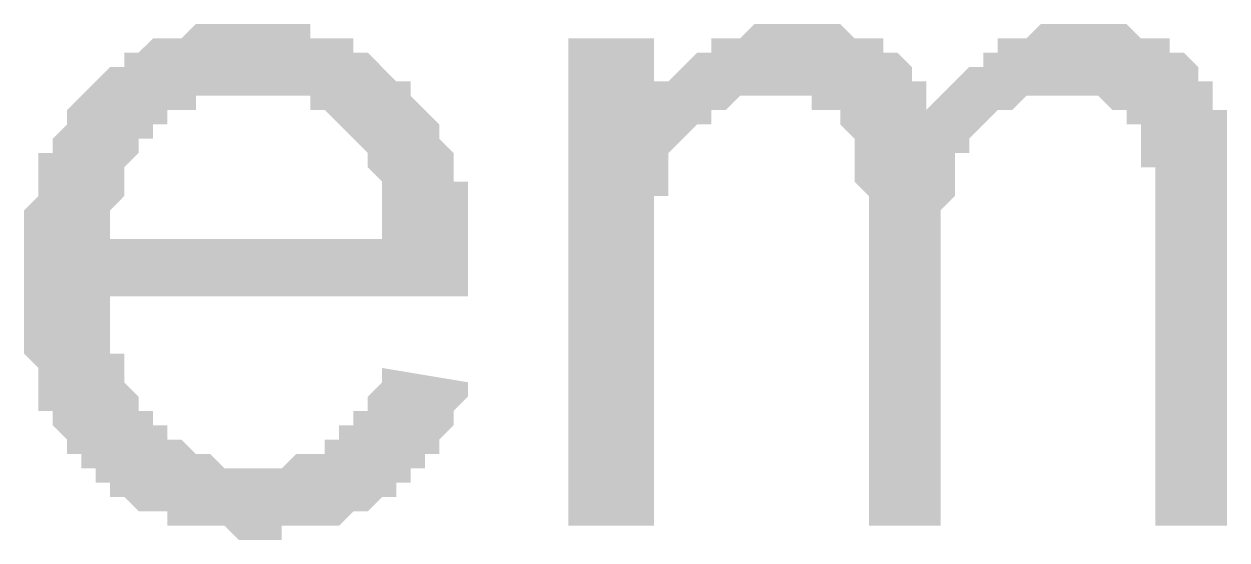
# Model space of a CAD drawing. Header units: millimetres. Extents: x 3949 to 6037, y -1956 to 1273.
# Drawn here: x 4952.861 to 4956.962, y -1657.753 to -1655.995 of the extents above; entities that cross this region are included whole.
import ezdxf

# ---------------------------------------------------------------- set-up
doc = ezdxf.new("R2010")
doc.units = ezdxf.units.MM
doc.layers.add('PADRÃO DE ENTRADA', color=7, linetype='Continuous', lineweight=0)

msp = doc.modelspace()

# ---------------------------------------------------------------- hatches: boundary and pattern name
at = {"layer": 'PADRÃO DE ENTRADA', "transparency": 33554559}
h = msp.add_hatch(color=7, dxfattribs=at)
h.paths.add_polyline_path([(4954.0817, -1657.1669), (4954.3746, -1657.2157), (4954.3746, -1657.2157), (4954.3746, -1657.2645), (4954.3258, -1657.3134), (4954.3258, -1657.3134), (4954.3258, -1657.3622), (4954.3258, -1657.3622), (4954.277, -1657.411), (4954.277, -1657.411), (4954.277, -1657.4598), (4954.2281, -1657.4598), (4954.2281, -1657.5086), (4954.1793, -1657.5086), (4954.1793, -1657.5575), (4954.1305, -1657.5575), (4954.1305, -1657.6063), (4954.1305, -1657.6063), (4954.0817, -1657.6063), (4954.0817, -1657.6063), (4954.0329, -1657.6551), (4954.0329, -1657.6551), (4953.984, -1657.6551), (4953.984, -1657.6551), (4953.9352, -1657.7039), (4953.9352, -1657.7039), (4953.8864, -1657.7039), (4953.8376, -1657.7039), (4953.8376, -1657.7039), (4953.7888, -1657.7039), (4953.7399, -1657.7039), (4953.7399, -1657.7527), (4953.6911, -1657.7527), (4953.6423, -1657.7527), (4953.6423, -1657.7527), (4953.5935, -1657.7527), (4953.5935, -1657.7527), (4953.5447, -1657.7039), (4953.4958, -1657.7039), (4953.4958, -1657.7039), (4953.447, -1657.7039), (4953.3982, -1657.7039), (4953.3982, -1657.7039), (4953.3494, -1657.7039), (4953.3494, -1657.6551), (4953.3006, -1657.6551), (4953.2517, -1657.6551), (4953.2517, -1657.6551), (4953.2029, -1657.6063), (4953.2029, -1657.6063), (4953.1541, -1657.6063), (4953.1541, -1657.5575), (4953.1053, -1657.5575), (4953.1053, -1657.5575), (4953.1053, -1657.5086), (4953.0565, -1657.5086), (4953.0565, -1657.5086), (4953.0565, -1657.4598), (4953.0076, -1657.4598), (4953.0076, -1657.411), (4953.0076, -1657.411), (4952.9588, -1657.3622), (4952.9588, -1657.3622), (4952.9588, -1657.3134), (4952.91, -1657.3134), (4952.91, -1657.2645), (4952.91, -1657.2157), (4952.91, -1657.2157), (4952.91, -1657.1669), (4952.91, -1657.1669), (4952.8612, -1657.1181), (4952.8612, -1657.0693), (4952.8612, -1657.0693), (4952.8612, -1657.0204), (4952.8612, -1656.9716), (4952.8612, -1656.9228), (4952.8612, -1656.9228), (4952.8612, -1656.874), (4952.8612, -1656.8252), (4952.8612, -1656.8252), (4952.8612, -1656.7763), (4952.8612, -1656.7275), (4952.8612, -1656.6787), (4952.8612, -1656.6787), (4952.8612, -1656.6299), (4952.91, -1656.5811), (4952.91, -1656.5811), (4952.91, -1656.5322), (4952.91, -1656.5322), (4952.91, -1656.4834), (4952.91, -1656.4346), (4952.9588, -1656.4346), (4952.9588, -1656.3858), (4952.9588, -1656.3858), (4953.0076, -1656.337), (4953.0076, -1656.337), (4953.0076, -1656.2881), (4953.0076, -1656.2881), (4953.0565, -1656.2393), (4953.0565, -1656.2393), (4953.0565, -1656.2393), (4953.1053, -1656.1905), (4953.1053, -1656.1905), (4953.1541, -1656.1417), (4953.1541, -1656.1417), (4953.2029, -1656.1417), (4953.2029, -1656.0928), (4953.2517, -1656.0928), (4953.2517, -1656.0928), (4953.3006, -1656.044), (4953.3006, -1656.044), (4953.3494, -1656.044), (4953.3982, -1656.044), (4953.3982, -1656.044), (4953.447, -1655.9952), (4953.447, -1655.9952), (4953.4958, -1655.9952), (4953.5447, -1655.9952), (4953.5447, -1655.9952), (4953.5935, -1655.9952), (4953.6423, -1655.9952), (4953.6423, -1655.9952), (4953.6911, -1655.9952), (4953.6911, -1655.9952), (4953.7399, -1655.9952), (4953.7888, -1655.9952), (4953.7888, -1655.9952), (4953.8376, -1655.9952), (4953.8376, -1656.044), (4953.8864, -1656.044), (4953.9352, -1656.044), (4953.9352, -1656.044), (4953.984, -1656.044), (4953.984, -1656.0928), (4954.0329, -1656.0928), (4954.0329, -1656.0928), (4954.0817, -1656.1417), (4954.0817, -1656.1417), (4954.1305, -1656.1905), (4954.1305, -1656.1905), (4954.1793, -1656.1905), (4954.1793, -1656.2393), (4954.1793, -1656.2393), (4954.2281, -1656.2881), (4954.2281, -1656.2881), (4954.2281, -1656.2881), (4954.277, -1656.337), (4954.277, -1656.337), (4954.277, -1656.3858), (4954.3258, -1656.4346), (4954.3258, -1656.4346), (4954.3258, -1656.4834), (4954.3258, -1656.4834), (4954.3258, -1656.5322), (4954.3746, -1656.5322), (4954.3746, -1656.5811), (4954.3746, -1656.6299), (4954.3746, -1656.6299), (4954.3746, -1656.6787), (4954.3746, -1656.7275), (4954.3746, -1656.7763), (4954.3746, -1656.7763), (4954.3746, -1656.8252), (4954.3746, -1656.874), (4954.3746, -1656.874), (4954.3746, -1656.9228), (4954.3746, -1656.9228), (4953.1541, -1656.9228), (4953.1541, -1656.9716), (4953.1541, -1657.0204), (4953.1541, -1657.0204), (4953.1541, -1657.0693), (4953.1541, -1657.1181), (4953.2029, -1657.1181), (4953.2029, -1657.1669), (4953.2029, -1657.2157), (4953.2029, -1657.2157), (4953.2517, -1657.2645), (4953.2517, -1657.2645), (4953.2517, -1657.3134), (4953.3006, -1657.3134), (4953.3006, -1657.3622), (4953.3006, -1657.3622), (4953.3494, -1657.3622), (4953.3494, -1657.411), (4953.3982, -1657.411), (4953.3982, -1657.411), (4953.447, -1657.4598), (4953.447, -1657.4598), (4953.4958, -1657.4598), (4953.4958, -1657.4598), (4953.5447, -1657.5086), (4953.5935, -1657.5086), (4953.5935, -1657.5086), (4953.6423, -1657.5086), (4953.6423, -1657.5086), (4953.6911, -1657.5086), (4953.7399, -1657.5086), (4953.7399, -1657.5086), (4953.7888, -1657.4598), (4953.7888, -1657.4598), (4953.8376, -1657.4598), (4953.8864, -1657.4598), (4953.8864, -1657.411), (4953.9352, -1657.411), (4953.9352, -1657.411), (4953.9352, -1657.3622), (4953.984, -1657.3622), (4953.984, -1657.3134), (4954.0329, -1657.3134), (4954.0329, -1657.2645), (4954.0329, -1657.2645), (4954.0817, -1657.2157), (4954.0817, -1657.2157), (4954.0817, -1657.1669), (4954.0817, -1657.1669)], flags=0)
h.paths.add_polyline_path([(4953.1541, -1656.7275), (4954.0817, -1656.7275), (4954.0817, -1656.6787), (4954.0817, -1656.6299), (4954.0817, -1656.5811), (4954.0817, -1656.5811), (4954.0817, -1656.5322), (4954.0329, -1656.4834), (4954.0329, -1656.4834), (4954.0329, -1656.4346), (4954.0329, -1656.4346), (4953.984, -1656.3858), (4953.984, -1656.3858), (4953.984, -1656.3858), (4953.9352, -1656.337), (4953.9352, -1656.337), (4953.8864, -1656.2881), (4953.8864, -1656.2881), (4953.8376, -1656.2881), (4953.8376, -1656.2393), (4953.7888, -1656.2393), (4953.7399, -1656.2393), (4953.7399, -1656.2393), (4953.6911, -1656.2393), (4953.6423, -1656.2393), (4953.6423, -1656.2393), (4953.5935, -1656.2393), (4953.5935, -1656.2393), (4953.5447, -1656.2393), (4953.4958, -1656.2393), (4953.4958, -1656.2393), (4953.447, -1656.2393), (4953.447, -1656.2881), (4953.3982, -1656.2881), (4953.3494, -1656.2881), (4953.3494, -1656.337), (4953.3006, -1656.337), (4953.3006, -1656.337), (4953.3006, -1656.3858), (4953.2517, -1656.3858), (4953.2517, -1656.4346), (4953.2517, -1656.4346), (4953.2029, -1656.4834), (4953.2029, -1656.4834), (4953.2029, -1656.5322), (4953.2029, -1656.5811), (4953.2029, -1656.5811), (4953.1541, -1656.6299), (4953.1541, -1656.6787), (4953.1541, -1656.6787), (4953.1541, -1656.7275)], flags=0)
msp.add_hatch(color=7, dxfattribs=at).paths.add_polyline_path([(4954.7163, -1657.7039), (4954.7163, -1656.044), (4955.0093, -1656.044), (4955.0093, -1656.2881), (4955.0093, -1656.2393), (4955.0093, -1656.1905), (4955.0581, -1656.1905), (4955.0581, -1656.1905), (4955.1069, -1656.1417), (4955.1069, -1656.1417), (4955.1557, -1656.0928), (4955.1557, -1656.0928), (4955.2046, -1656.0928), (4955.2046, -1656.0928), (4955.2046, -1656.044), (4955.2534, -1656.044), (4955.2534, -1656.044), (4955.3022, -1656.044), (4955.351, -1655.9952), (4955.351, -1655.9952), (4955.3998, -1655.9952), (4955.4487, -1655.9952), (4955.4487, -1655.9952), (4955.4975, -1655.9952), (4955.5463, -1655.9952), (4955.5463, -1655.9952), (4955.5951, -1655.9952), (4955.6439, -1655.9952), (4955.6439, -1655.9952), (4955.6928, -1656.044), (4955.6928, -1656.044), (4955.7416, -1656.044), (4955.7904, -1656.044), (4955.7904, -1656.0928), (4955.7904, -1656.0928), (4955.8392, -1656.0928), (4955.8392, -1656.0928), (4955.888, -1656.1417), (4955.888, -1656.1417), (4955.888, -1656.1905), (4955.9369, -1656.1905), (4955.9369, -1656.2393), (4955.9369, -1656.2393), (4955.9369, -1656.2881), (4955.9857, -1656.2393), (4955.9857, -1656.2393), (4956.0345, -1656.1905), (4956.0345, -1656.1905), (4956.0833, -1656.1417), (4956.0833, -1656.1417), (4956.1321, -1656.1417), (4956.1321, -1656.0928), (4956.181, -1656.0928), (4956.181, -1656.044), (4956.2298, -1656.044), (4956.2298, -1656.044), (4956.2786, -1656.044), (4956.2786, -1656.044), (4956.3274, -1655.9952), (4956.3274, -1655.9952), (4956.3762, -1655.9952), (4956.4251, -1655.9952), (4956.4251, -1655.9952), (4956.4739, -1655.9952), (4956.5227, -1655.9952), (4956.5227, -1655.9952), (4956.5715, -1655.9952), (4956.6203, -1655.9952), (4956.6203, -1655.9952), (4956.6692, -1656.044), (4956.718, -1656.044), (4956.718, -1656.044), (4956.7668, -1656.044), (4956.7668, -1656.0928), (4956.8156, -1656.0928), (4956.8156, -1656.0928), (4956.8645, -1656.1417), (4956.8645, -1656.1417), (4956.8645, -1656.1417), (4956.8645, -1656.1905), (4956.9133, -1656.1905), (4956.9133, -1656.2393), (4956.9133, -1656.2393), (4956.9133, -1656.2881), (4956.9621, -1656.2881), (4956.9621, -1656.337), (4956.9621, -1656.337), (4956.9621, -1656.3858), (4956.9621, -1656.4346), (4956.9621, -1656.4834), (4956.9621, -1656.4834), (4956.9621, -1656.5322), (4956.9621, -1656.5322), (4956.9621, -1657.7039), (4956.718, -1657.7039), (4956.718, -1656.6299), (4956.718, -1656.5811), (4956.718, -1656.5811), (4956.718, -1656.5322), (4956.718, -1656.4834), (4956.6692, -1656.4834), (4956.6692, -1656.4346), (4956.6692, -1656.4346), (4956.6692, -1656.3858), (4956.6692, -1656.3858), (4956.6692, -1656.337), (4956.6203, -1656.337), (4956.6203, -1656.2881), (4956.5715, -1656.2881), (4956.5715, -1656.2881), (4956.5715, -1656.2881), (4956.5227, -1656.2393), (4956.4739, -1656.2393), (4956.4739, -1656.2393), (4956.4251, -1656.2393), (4956.4251, -1656.2393), (4956.3762, -1656.2393), (4956.3274, -1656.2393), (4956.3274, -1656.2393), (4956.2786, -1656.2393), (4956.2298, -1656.2881), (4956.2298, -1656.2881), (4956.181, -1656.2881), (4956.181, -1656.2881), (4956.1321, -1656.337), (4956.1321, -1656.337), (4956.1321, -1656.337), (4956.0833, -1656.3858), (4956.0833, -1656.3858), (4956.0833, -1656.4346), (4956.0345, -1656.4346), (4956.0345, -1656.4834), (4956.0345, -1656.4834), (4956.0345, -1656.5322), (4956.0345, -1656.5322), (4956.0345, -1656.5811), (4955.9857, -1656.6299), (4955.9857, -1656.6787), (4955.9857, -1656.6787), (4955.9857, -1656.7275), (4955.9857, -1657.7039), (4955.7416, -1657.7039), (4955.7416, -1656.6299), (4955.7416, -1656.5811), (4955.6928, -1656.5322), (4955.6928, -1656.4834), (4955.6928, -1656.4834), (4955.6928, -1656.4346), (4955.6928, -1656.4346), (4955.6928, -1656.3858), (4955.6928, -1656.3858), (4955.6439, -1656.337), (4955.6439, -1656.337), (4955.6439, -1656.2881), (4955.5951, -1656.2881), (4955.5951, -1656.2881), (4955.5463, -1656.2881), (4955.5463, -1656.2393), (4955.4975, -1656.2393), (4955.4487, -1656.2393), (4955.4487, -1656.2393), (4955.4487, -1656.2393), (4955.3998, -1656.2393), (4955.351, -1656.2393), (4955.351, -1656.2393), (4955.3022, -1656.2393), (4955.2534, -1656.2881), (4955.2534, -1656.2881), (4955.2046, -1656.2881), (4955.2046, -1656.2881), (4955.2046, -1656.337), (4955.1557, -1656.337), (4955.1557, -1656.337), (4955.1069, -1656.3858), (4955.1069, -1656.3858), (4955.0581, -1656.4346), (4955.0581, -1656.4834), (4955.0581, -1656.4834), (4955.0581, -1656.4834), (4955.0581, -1656.5322), (4955.0581, -1656.5811), (4955.0093, -1656.5811), (4955.0093, -1656.6299), (4955.0093, -1656.6299), (4955.0093, -1656.6787), (4955.0093, -1656.7275), (4955.0093, -1656.7763), (4955.0093, -1656.7763), (4955.0093, -1656.8252), (4955.0093, -1656.8252), (4955.0093, -1657.7039)])

doc.saveas('drawing.dxf')
